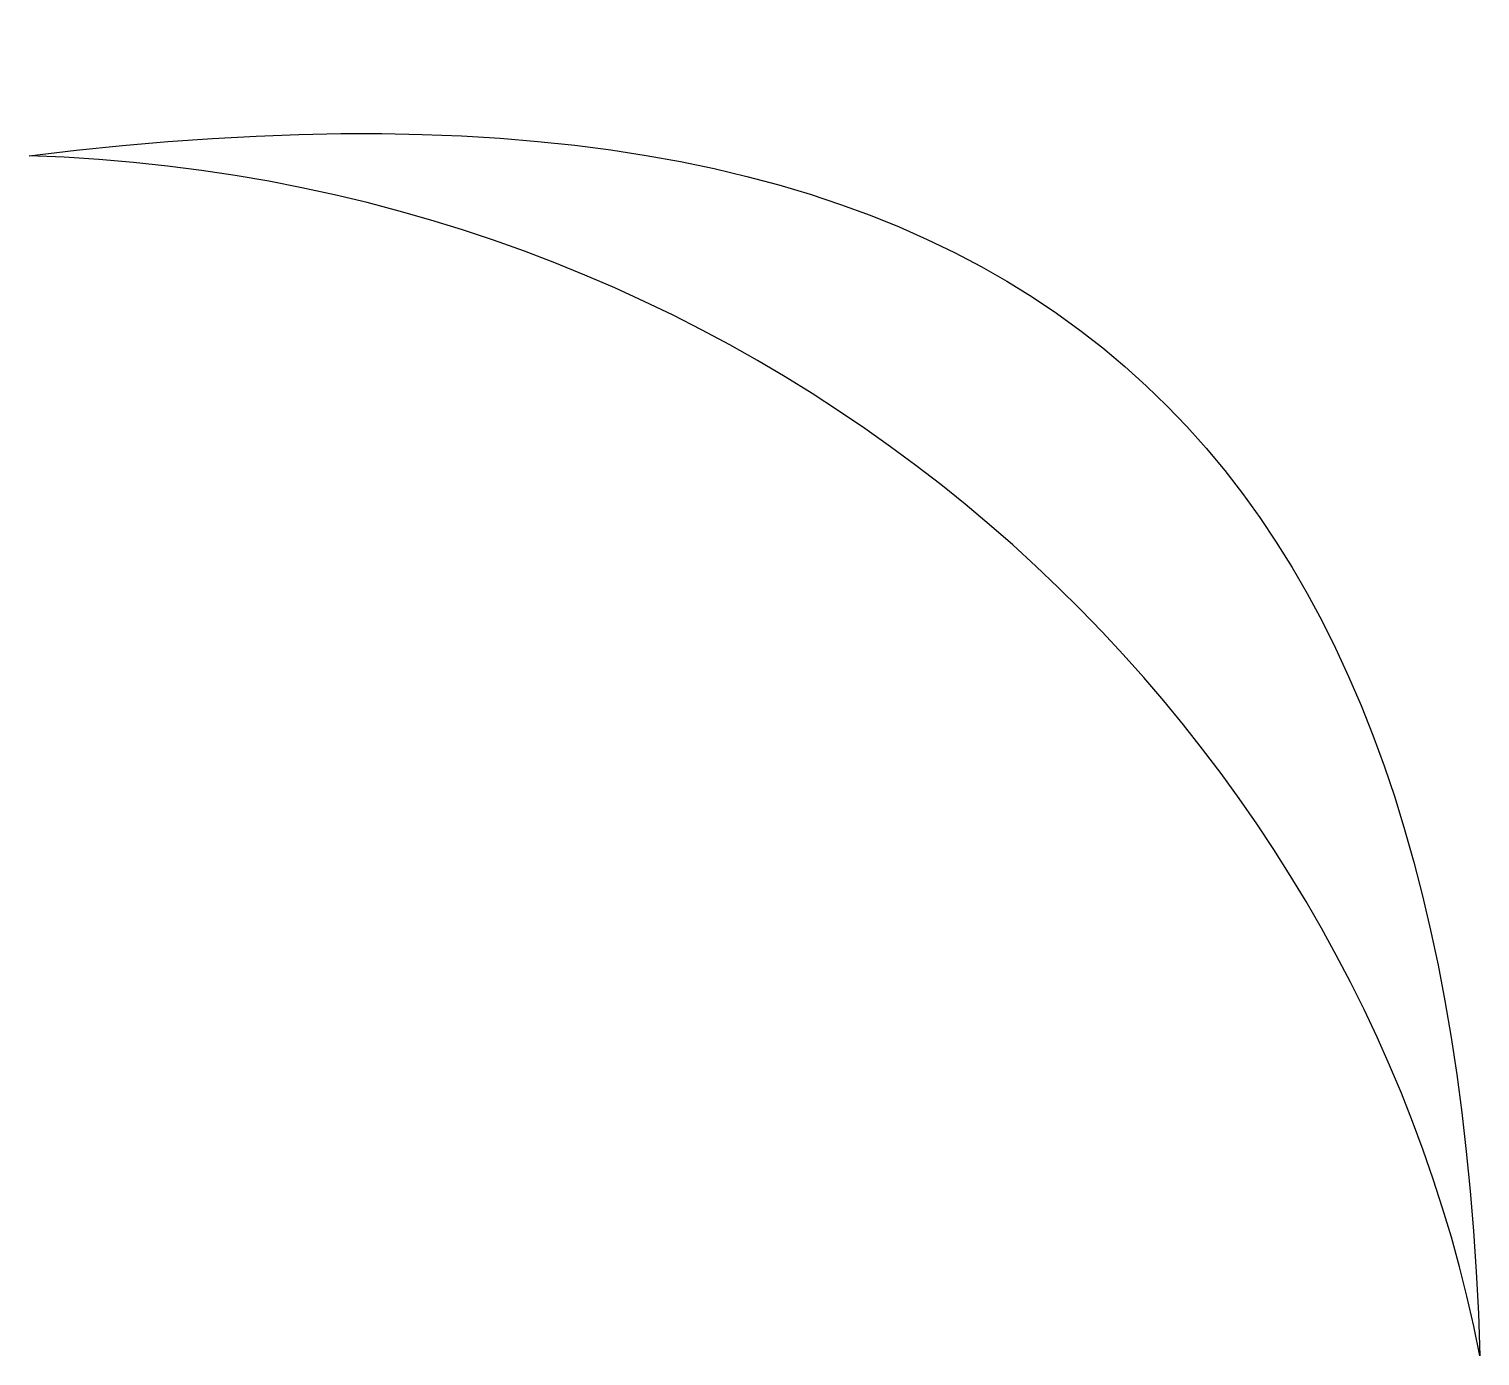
# Model space of a CAD drawing. Header units: centimetres. Extents: x -5.5 to 5.5, y -4.6 to 5.4.
import ezdxf

# ---------------------------------------------------------------- set-up
doc = ezdxf.new("R2010")
doc.units = ezdxf.units.CM
doc.header["$MEASUREMENT"] = 0
doc.layers.add('Camada 1', color=7, linetype='Continuous')

msp = doc.modelspace()

# ---------------------------------------------------------------- linework, layer by layer
at = {"layer": 'Camada 1'}
msp.add_open_spline([(5.49874, -4.63534), (5.28218, 2.28013), (2.20447, 5.42782), (-5.49874, 4.46593), (-5.49874, 4.46593), (0.1907, 4.29408), (4.55228, 0.21839), (5.49874, -4.63534), (5.49874, -4.63534), (5.49874, -4.63534), (5.49874, -4.63534), (5.49874, -4.63534)], degree=3, knots=[0, 0, 0, 0, 0.25, 0.25, 0.25, 0.25, 0.5, 0.5, 0.5, 0.5, 1, 1, 1, 1], dxfattribs=at)

doc.saveas('drawing.dxf')
